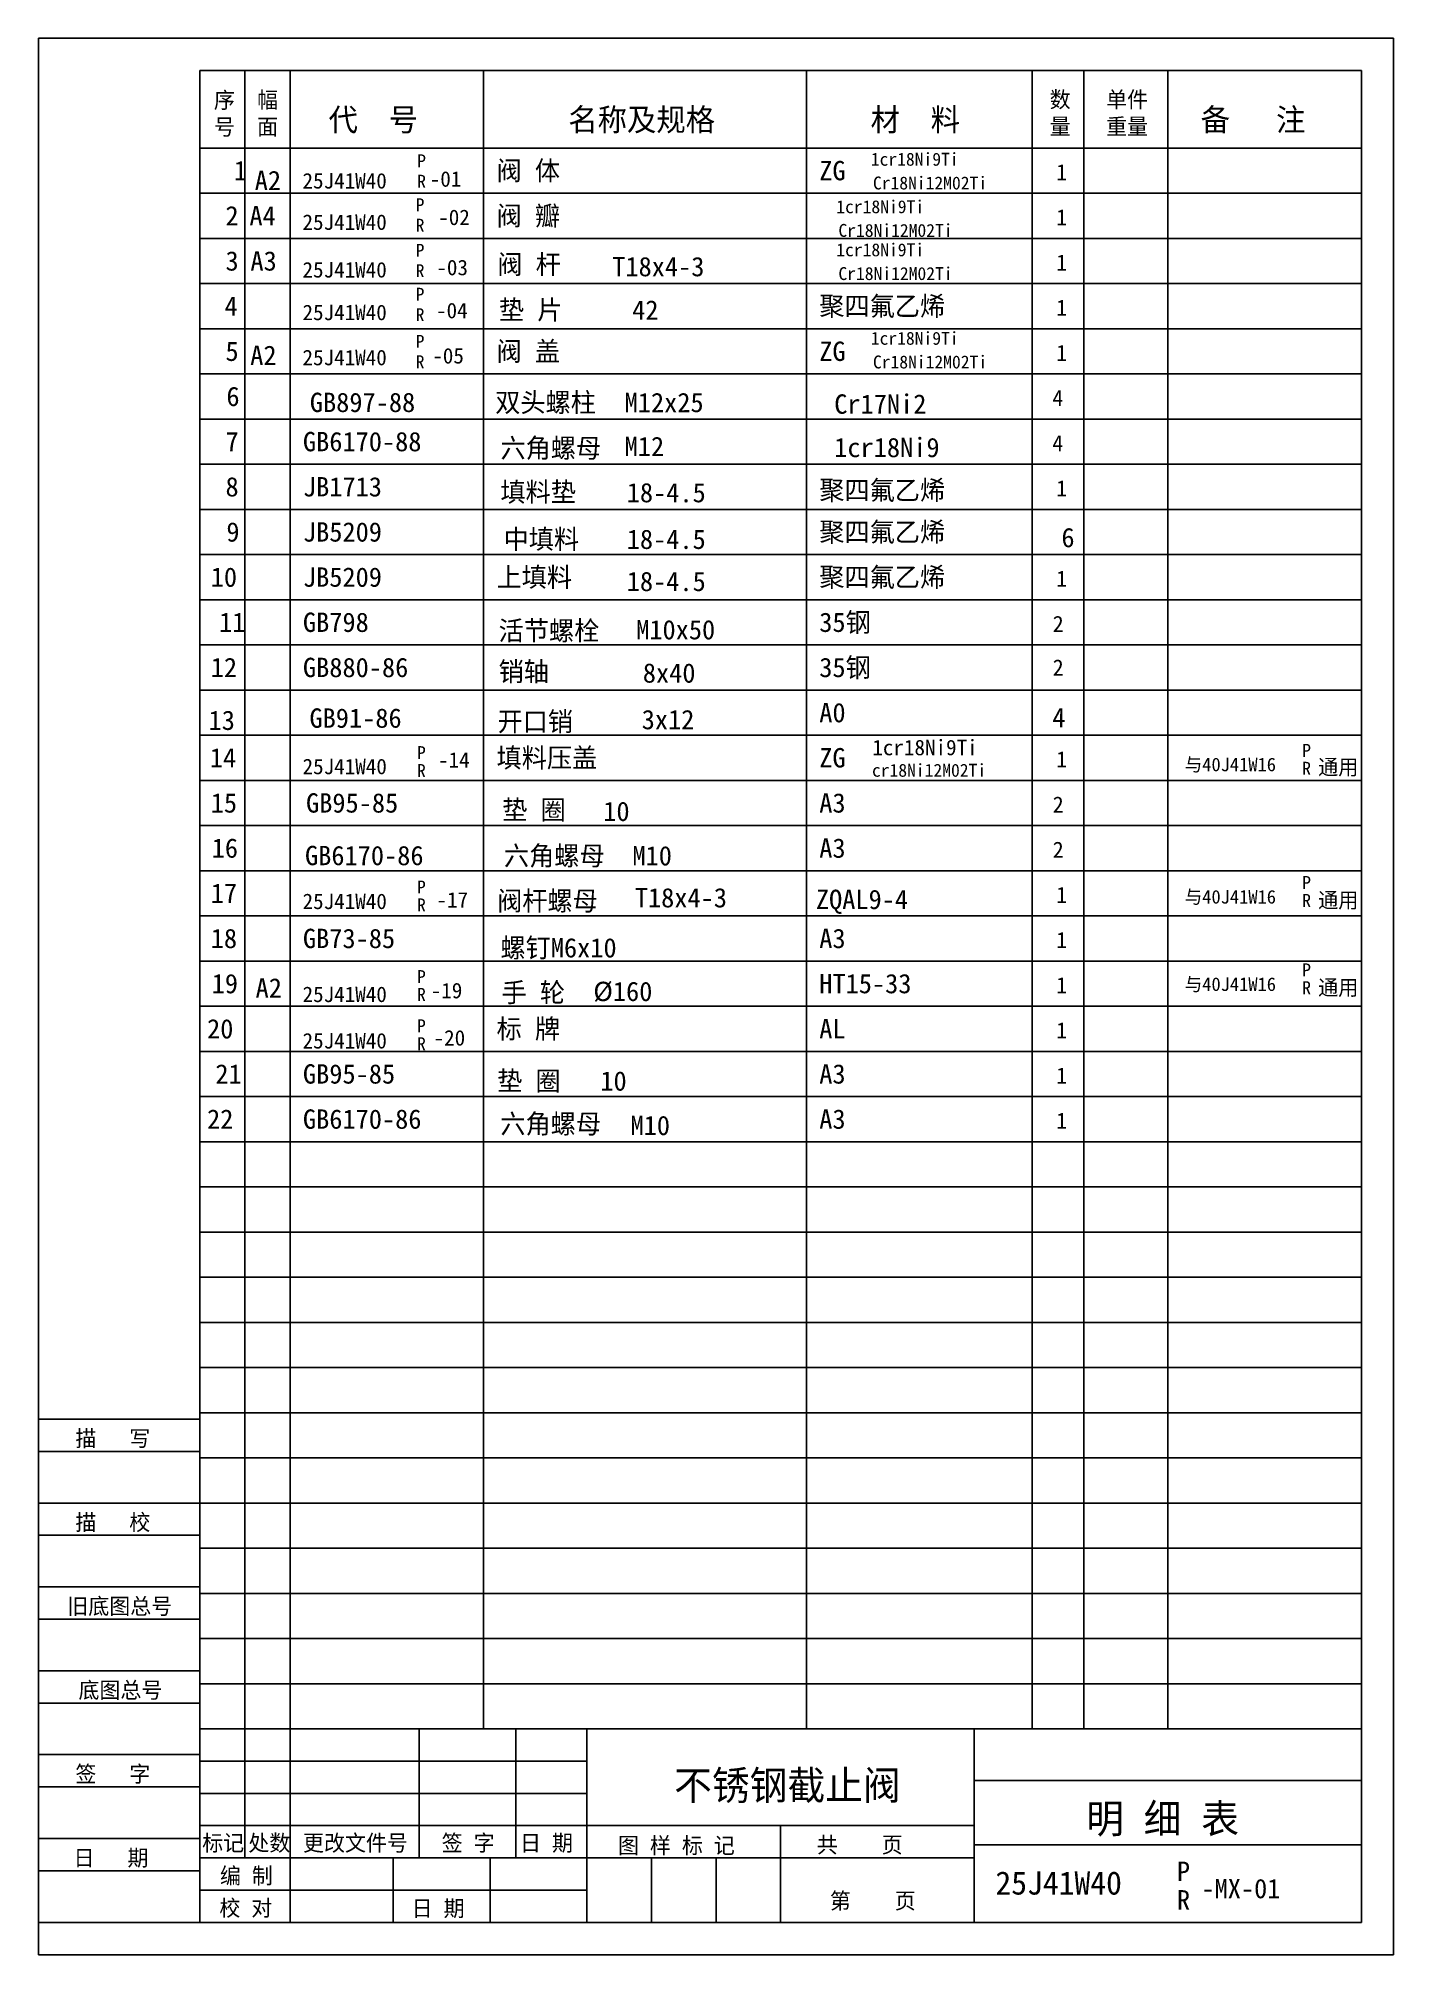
# Model space of a CAD drawing. Header units: metres. Extents: x 0 to 210, y 0 to 297.
import ezdxf

# ---------------------------------------------------------------- set-up
doc = ezdxf.new("R2010")
doc.units = ezdxf.units.M
for name, color, linetype in [('D', 1, 'Continuous'), ('FL', 5, 'Continuous'), ('T', 7, 'Continuous'), ('TL', 4, 'Continuous')]:
    doc.layers.add(name, color=color, linetype=linetype)

# ---------------------------------------------------------------- blocks, each defined once
blk = doc.blocks.new('MXBDT')
at = {"layer": 'FL'}
for p, q in [((0, 297), (0, 0)), ((210, 297), (0, 297)), ((210, 0), (210, 297)), ((205, 273), (25, 273)), ((205, 266), (25, 266)), ((205, 259), (25, 259)), ((205, 252), (25, 252)), ((205, 245), (25, 245)), ((205, 238), (25, 238)), ((205, 231), (25, 231)), ((205, 224), (25, 224)), ((205, 217), (25, 217)), ((205, 210), (25, 210)), ((205, 203), (25, 203)), ((205, 196), (25, 196)), ((205, 189), (25, 189)), ((205, 182), (25, 182)), ((205, 175), (25, 175)), ((205, 168), (25, 168)), ((205, 161), (25, 161)), ((205, 154), (25, 154)), ((205, 147), (25, 147)), ((205, 140), (25, 140)), ((205, 133), (25, 133)), ((205, 126), (25, 126)), ((205, 119), (25, 119)), ((205, 112), (25, 112)), ((205, 105), (25, 105)), ((205, 98), (25, 98)), ((205, 91), (25, 91)), ((205, 84), (25, 84)), ((0, 78), (25, 78)), ((205, 77), (25, 77)), ((0, 70), (25, 70)), ((205, 70), (25, 70)), ((0, 65), (25, 65)), ((205, 63), (25, 63)), ((0, 57), (25, 57)), ((205, 56), (25, 56)), ((0, 52), (25, 52)), ((205, 49), (25, 49)), ((0, 44), (25, 44)), ((205, 42), (25, 42)), ((0, 39), (25, 39)), ((0, 31), (25, 31)), ((25, 30), (85, 30)), ((0, 26), (25, 26)), ((25, 25), (85, 25)), ((0, 18), (25, 18)), ((25, 20), (85, 20)), ((39, 15), (39, 5)), ((70, 5), (70, 15)), ((115, 15), (145, 15)), ((0, 13), (25, 13)), ((25, 10), (85, 10)), ((0, 0), (210, 0))]:
    blk.add_line(p, q, dxfattribs=at)
at = {"layer": 'TL'}
for p, q in [((25, 5), (25, 292)), ((205, 292), (25, 292)), ((32, 35), (32, 292)), ((39, 35), (39, 292)), ((69, 35), (69, 292)), ((119, 35), (119, 292)), ((154, 35), (154, 292)), ((162, 35), (162, 292)), ((175, 35), (175, 292)), ((205, 5), (205, 292)), ((205, 280), (25, 280)), ((0, 83), (25, 83)), ((205, 35), (25, 35)), ((32, 15), (32, 35)), ((39, 15), (39, 35)), ((59, 15), (59, 35)), ((74, 15), (74, 35)), ((85, 5), (85, 35)), ((145, 5), (145, 35)), ((145, 27), (205, 27)), ((85, 20), (145, 20)), ((115, 5), (115, 20)), ((115, 15), (25, 15)), ((55, 5), (55, 15)), ((95, 5), (95, 15)), ((105, 5), (105, 15)), ((145, 17), (205, 17)), ((0, 5), (205, 5))]:
    blk.add_line(p, q, dxfattribs=at)
at = {"layer": 'T'}
for s, height, p in [('序', 2.5, (27.21, 286.18)), ('幅', 2.5, (33.9, 286.21)), ('数', 2.5, (156.7, 286.26)), ('单件', 2.5, (165.45, 286.26)), ('代  号', 3.5, (44.97, 282.64)), ('名称及规格', 3.5, (82.11, 282.64)), ('材  料', 3.5, (128.96, 282.64)), ('备   注', 3.5, (180.09, 282.64)), ('号', 2.5, (27.21, 282.02)), ('面', 2.5, (33.9, 282.04)), ('量', 2.5, (156.7, 282.09)), ('重量', 2.5, (165.45, 282.09)), ('描   写', 2.5, (5.74, 78.76)), ('描   校', 2.5, (5.74, 65.76)), ('旧底图总号', 2.5, (4.49, 52.76)), ('底图总号', 2.5, (6.22, 39.76)), ('签   字', 2.5, (5.74, 26.76)), ('明 细 表', 4.5, (162.36, 18.84)), ('标记', 2.5, (25.39, 16.07)), ('处数', 2.5, (32.54, 16.07)), ('更改文件号', 2.5, (41.01, 16.07)), ('签 字', 2.5, (62.5, 16.07)), ('日 期', 2.5, (74.64, 16.07)), ('图 样 标 记', 2.5, (89.81, 15.68)), (' 共    页', 2.5, (118.92, 15.79)), ('日   期', 2.5, (5.45, 13.76)), ('编 制', 2.5, (28.14, 10.99)), ('第    页', 2.5, (122.65, 7.1)), ('校 对', 2.5, (28.05, 5.99)), ('日 期', 2.5, (57.84, 5.93))]:
    blk.add_text(s, height=height, dxfattribs=at).set_placement(p)

msp = doc.modelspace()

# ---------------------------------------------------------------- block references
at = {"layer": 'T'}
msp.add_blockref('MXBDT', (0, 0), dxfattribs=at)
msp.add_blockref('MXBDT', (0, 0), dxfattribs=at)
msp.add_blockref('MXBDT', (0, 0), dxfattribs=at)

# ---------------------------------------------------------------- texts
at = {"layer": 'D'}
for s, height, p in [('1cr18Ni9Ti', 2, (128.99, 277.26)), ('1', 3, (30.29, 275)), ('A2', 3, (33.53, 273.47)), ('P', 2, (58.7, 277.02)), ('-01', 2.4, (60.65, 274)), ('阀 体 ', 3, (71, 275)), ('ZG', 3, (121, 275)), ('1', 2.5, (157.7, 275)), ('25J41W40', 2.4, (40.93, 273.72)), ('R', 2, (58.7, 273.85)), ('Cr18Ni12M02Ti', 2, (129.32, 273.58)), ('2', 3, (29, 268)), ('A4', 3, (32.71, 268)), ('P', 2, (58.46, 270.2)), ('-02', 2.4, (61.96, 268.06)), ('阀 瓣', 3, (71, 268)), ('1cr18Ni9Ti', 2, (123.64, 269.9)), ('1', 2.5, (157.7, 268)), ('25J41W40', 2.4, (40.93, 267.31)), ('R', 2, (58.46, 267.04)), ('Cr18Ni12M02Ti', 2, (123.97, 266.23)), ('P', 2, (58.46, 263.15)), ('1cr18Ni9Ti', 2, (123.64, 263.22)), ('3', 3, (29, 261)), ('A3', 3, (32.86, 261)), ('25J41W40', 2.4, (40.93, 259.93)), ('R', 2, (58.46, 259.99)), ('-03', 2.4, (61.67, 260.28)), ('阀 杆', 3, (71.12, 260.47)), ('T18x4-3', 3, (88.92, 260.12)), ('Cr18Ni12M02Ti', 2, (123.97, 259.54)), ('1', 2.5, (157.7, 261)), ('4', 3, (28.86, 254)), ('25J41W40', 2.4, (40.93, 253.32)), ('P', 2, (58.46, 256.34)), ('-04', 2.4, (61.62, 253.61)), ('垫 片', 3, (71.36, 253.42)), ('42', 3, (92.01, 253.39)), ('聚四氟乙烯', 3, (121, 254)), ('1', 2.5, (157.7, 254)), ('R', 2, (58.46, 253.17)), ('5', 3, (29, 247)), ('P', 2, (58.46, 249.04)), ('阀 盖', 3, (71, 247)), ('ZG', 3, (121, 247)), ('1cr18Ni9Ti', 2, (128.99, 249.51)), ('A2', 3, (32.83, 246.38)), ('25J41W40', 2.4, (40.93, 246.33)), ('R', 2, (58.46, 245.87)), ('-05', 2.4, (61.04, 246.6)), ('Cr18Ni12M02Ti', 2, (129.32, 245.84)), ('1', 2.5, (157.7, 247)), ('6', 3, (29.14, 240)), ('GB897-88', 3, (42.07, 239.08)), ('双头螺柱', 3, (70.79, 239.08)), ('M12x25', 3, (90.84, 239.06)), ('Cr17Ni2', 3, (123.32, 238.82)), ('4', 2.5, (157.11, 240)), ('7', 3, (29, 233)), ('GB6170-88', 3, (41, 233)), ('六角螺母', 3, (71.6, 232)), ('M12', 3, (90.84, 232.25)), ('1cr18Ni9', 3, (123.32, 232.09)), ('4', 2.5, (157.11, 233)), ('8', 3, (29, 226)), ('JB1713', 3, (41, 226)), ('聚四氟乙烯', 3, (121, 225.47)), ('填料垫', 3, (71.6, 225.19)), ('18-4.5', 3, (91.17, 225.09)), ('1', 2.5, (157.7, 226)), ('9', 3, (29.14, 219)), ('JB5209', 3, (41, 219)), ('中填料', 3, (72.09, 217.89)), ('18-4.5', 3, (91.17, 217.86)), ('聚四氟乙烯', 3, (121, 219)), ('6', 3, (158.52, 218.13)), ('10', 3, (26.71, 212)), ('JB5209', 3, (41, 212)), ('上填料', 3, (71, 212)), ('18-4.5', 3, (91.17, 211.33)), ('聚四氟乙烯', 3, (121, 212)), ('1', 2.5, (157.7, 212)), ('11', 3, (28, 205)), ('GB798', 3, (41, 205)), ('35钢', 3, (121, 205)), ('活节螺栓', 3, (71.32, 203.7)), ('M10x50', 3, (92.63, 203.85)), ('2', 2.5, (157.17, 205)), ('12', 3, (26.71, 198)), ('GB880-86', 3, (41, 198)), ('销轴', 3, (71.32, 197.37)), ('8x40', 3, (93.66, 197.14)), ('35钢', 3, (121, 198)), ('2', 2.5, (157.17, 198.24)), ('GB91-86', 3, (42.01, 190.15)), ('开口销', 3, (71.15, 189.62)), ('A0', 3, (121, 191)), ('4', 3, (157.11, 190.24)), ('13', 3, (26.38, 189.81)), ('3x12', 3, (93.49, 189.92)), ('P', 2, (58.67, 185.3)), ('填料压盖', 3, (71, 184)), ('1cr18Ni9Ti', 2.4, (129.22, 185.89)), ('P', 2, (195.83, 185.64)), ('14', 3, (26.57, 184)), ('25J41W40', 2.4, (40.94, 182.95)), ('R', 2, (58.67, 182.52)), ('-14', 2.4, (61.93, 183.96)), ('ZG', 3, (121, 184)), ('cr18Ni12M02Ti', 2, (129.17, 182.56)), ('1', 2.5, (157.7, 184)), ('与40J41W16', 2.1, (177.61, 183.41)), ('R', 2, (195.83, 182.87)), ('通用', 2.4, (198.29, 182.86)), ('15', 3, (26.71, 177)), ('GB95-85', 3, (41.48, 177)), ('垫 圈', 3, (71.87, 175.93)), ('10', 3, (87.53, 175.7)), ('A3', 3, (121, 177)), ('2', 2.5, (157.17, 177)), ('16', 3, (26.86, 170)), ('六角螺母', 3, (72.14, 168.82)), ('A3', 3, (121, 170)), ('2', 2.5, (157.17, 170)), ('GB6170-86', 3, (41.32, 168.85)), ('M10', 3, (92.05, 168.82)), ('P', 2, (58.67, 164.47)), ('P', 2, (195.83, 165.17)), ('17', 3, (26.71, 163)), ('25J41W40', 2.4, (40.94, 162.05)), ('R', 2, (58.67, 161.7)), ('-17', 2.4, (61.69, 162.28)), ('阀杆螺母', 3, (71.08, 161.83)), ('T18x4-3', 3, (92.42, 162.31)), ('ZQAL9-4', 3, (120.48, 162.05)), ('1', 2.5, (157.7, 163)), ('与40J41W16', 2.1, (177.61, 162.9)), ('R', 2, (195.83, 162.39)), ('通用', 2.4, (198.29, 162.23)), ('18', 3, (26.71, 156)), ('GB73-85', 3, (41, 156)), ('螺钉M6x10', 3, (71.6, 154.55)), ('A3', 3, (121, 156)), ('1', 2.5, (157.7, 156)), ('19', 3, (26.86, 149)), ('P', 2, (58.67, 150.59)), ('HT15-33', 3, (121, 149)), ('与40J41W16', 2.1, (177.61, 149.36)), ('P', 2, (195.83, 151.63)), ('A2', 3, (33.66, 148.33)), ('25J41W40', 2.4, (40.94, 147.64)), ('R', 2, (58.67, 147.82)), ('-19', 2.4, (60.8, 148.22)), ('手 轮', 3, (71.77, 147.62)), ('%%c160', 3, (85.99, 147.79)), ('1', 2.5, (157.7, 149)), ('R', 2, (195.83, 148.86)), ('通用', 2.4, (198.29, 148.69)), ('20', 3, (26.14, 142)), ('25J41W40', 2.4, (40.94, 140.44)), ('P', 2, (58.67, 142.96)), ('-20', 2.4, (61.24, 140.89)), ('标 牌 ', 3, (71, 142)), ('AL', 3, (121, 142)), ('1', 2.5, (157.7, 142)), ('R', 2, (58.67, 140.18)), ('21', 3, (27.43, 135)), ('GB95-85', 3, (41, 135)), ('垫 圈', 3, (71.09, 133.91)), ('10', 3, (87.08, 133.91)), ('A3', 3, (121, 135)), ('1', 2.5, (157.7, 135)), ('22', 3, (26.14, 128)), ('GB6170-86', 3, (41, 128)), ('六角螺母', 3, (71.58, 127.27)), ('A3', 3, (121, 128)), ('M10', 3, (91.75, 127.02)), ('1', 2.5, (157.7, 128)), ('不锈钢截止阀', 4.5, (98.52, 24)), ('25J41W40', 3.6, (148.3, 9.31)), ('P', 3, (176.41, 11.43)), ('R', 3, (176.41, 7)), ('-MX-01', 3, (180.21, 8.75))]:
    msp.add_text(s, height=height, dxfattribs=at).set_placement(p)

doc.saveas('drawing.dxf')
